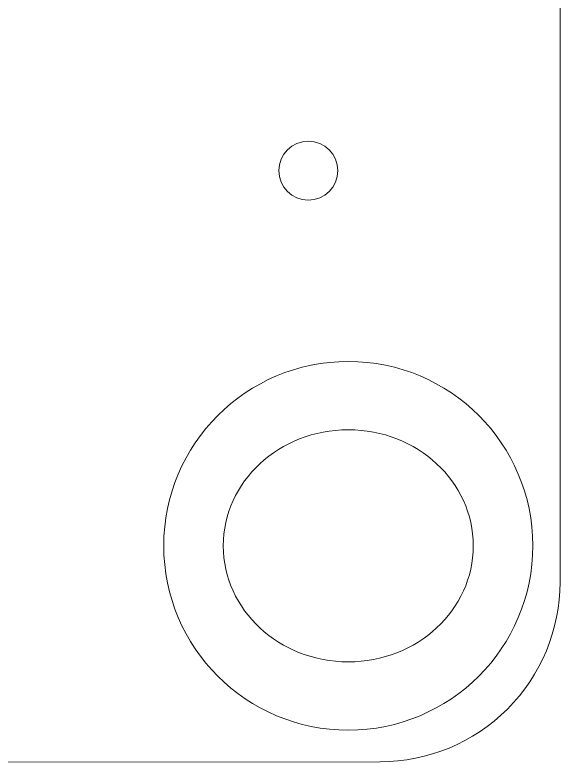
# Model space of a CAD drawing. Header units: millimetres. Extents: x -90 to 99, y -65 to 67.
# Drawn here: x 68.89 to 78.27, y -64.95 to -52.08 of the extents above; entities that cross this region are included whole.
import ezdxf

# ---------------------------------------------------------------- set-up
doc = ezdxf.new("R2010")
doc.units = ezdxf.units.MM
doc.header["$MEASUREMENT"] = 0
for name, color, linetype in [('BG_OUTLINE', 7, 'Continuous'), ('BG_SILKSCREEN_TOP', 7, 'Continuous'), ('PIN_TOP', 7, 'Continuous')]:
    doc.layers.add(name, color=color, linetype=linetype)

msp = doc.modelspace()

# ---------------------------------------------------------------- linework, layer by layer
at = {"layer": 'BG_OUTLINE', "color": 3, "lineweight": 9}
msp.add_open_spline([(-71.7269, -61.8795), (-71.7269, -61.8795), (-71.7343, 42.2681), (-71.7343, 42.2681), (-71.7343, 42.2681), (-71.7348, 43.0066), (-71.4419, 43.715), (-70.92, 44.2375), (-70.92, 44.2375), (-70.3982, 44.76), (-69.6866, 45.0538), (-68.9482, 45.0543), (-68.9482, 45.0543), (-68.9482, 45.0543), (75.2046, 45.0543), (75.2046, 45.0543), (75.2046, 45.0543), (76.8319, 45.0552), (78.1763, 43.7805), (78.2661, 42.1556), (78.2661, 42.1556), (78.2661, 42.1556), (78.2661, 31.2814), (78.2661, 31.2814), (78.2661, 31.2814), (78.2661, 31.2814), (72.2646, 31.2814), (72.2646, 31.2814), (72.2646, 31.2814), (72.2646, 31.2814), (72.2646, 26.9814), (72.2646, 26.9814), (72.2646, 26.9814), (72.2646, 26.9814), (78.2661, 26.9814), (78.2661, 26.9814), (78.2661, 26.9814), (78.2661, 26.9814), (78.2661, 18.6553), (78.2661, 18.6553), (78.2661, 18.6553), (78.2661, 18.6553), (72.2496, 18.6553), (72.2496, 18.6553), (72.2496, 18.6553), (72.2496, 18.6553), (72.2496, 14.3553), (72.2496, 14.3553), (72.2496, 14.3553), (72.2496, 14.3553), (78.2661, 14.3553), (78.2661, 14.3553), (78.2661, 14.3553), (78.2661, 14.3553), (78.2661, 9.255), (78.2661, 9.255), (78.2661, 9.255), (78.2661, 9.255), (72.2648, 9.255), (72.2648, 9.255), (72.2648, 9.255), (72.2648, 9.255), (72.2648, 4.955), (72.2648, 4.955), (72.2648, 4.955), (72.2648, 4.955), (78.2661, 4.955), (78.2661, 4.955), (78.2661, 4.955), (78.2661, 4.955), (78.2661, -3.3762), (78.2661, -3.3762), (78.2661, -3.3762), (78.2661, -3.3762), (72.2445, -3.3762), (72.2445, -3.3762), (72.2445, -3.3762), (72.2445, -3.3762), (72.2445, -7.6762), (72.2445, -7.6762), (72.2445, -7.6762), (72.2445, -7.6762), (78.2661, -7.6762), (78.2661, -7.6762), (78.2661, -7.6762), (78.2661, -7.6762), (78.2661, -12.7615), (78.2661, -12.7615), (78.2661, -12.7615), (78.2661, -12.7615), (72.2651, -12.7615), (72.2651, -12.7615), (72.2651, -12.7615), (72.2651, -12.7615), (72.2651, -17.0615), (72.2651, -17.0615), (72.2651, -17.0615), (72.2651, -17.0615), (78.2661, -17.0615), (78.2661, -17.0615), (78.2661, -17.0615), (78.2661, -17.0615), (78.2661, -25.4097), (78.2661, -25.4097), (78.2661, -25.4097), (78.2661, -25.4097), (72.2656, -25.4097), (72.2656, -25.4097), (72.2656, -25.4097), (72.2656, -25.4097), (72.2656, -29.7097), (72.2656, -29.7097), (72.2656, -29.7097), (72.2656, -29.7097), (78.2661, -29.7097), (78.2661, -29.7097), (78.2661, -29.7097), (78.2661, -29.7097), (78.2661, -34.793), (78.2661, -34.793), (78.2661, -34.793), (78.2661, -34.793), (72.2679, -34.793), (72.2679, -34.793), (72.2679, -34.793), (72.2679, -34.793), (72.2679, -39.0929), (72.2679, -39.0929), (72.2679, -39.0929), (72.2679, -39.0929), (78.2661, -39.0929), (78.2661, -39.0929), (78.2661, -39.0929), (78.2661, -39.0929), (78.2661, -47.4269), (78.2661, -47.4269), (78.2661, -47.4269), (78.2661, -47.4269), (72.2679, -47.4269), (72.2679, -47.4269), (72.2679, -47.4269), (72.2679, -47.4269), (72.2679, -51.7269), (72.2679, -51.7269), (72.2679, -51.7269), (72.2679, -51.7269), (78.2661, -51.7269), (78.2661, -51.7269), (78.2661, -51.7269), (78.2661, -51.7269), (78.2661, -51.8138), (78.2661, -51.8138), (78.2661, -51.8138), (78.2661, -51.8138), (78.2656, -61.8468), (78.2656, -61.8468), (78.2656, -61.8468), (78.2661, -62.6669), (77.9407, -63.4536), (77.3612, -64.0339), (77.3612, -64.0339), (76.7817, -64.6142), (75.9915, -64.9405), (75.1713, -64.941), (75.1713, -64.941), (75.1713, -64.941), (-68.6609, -64.9456), (-68.6609, -64.9456), (-68.6609, -64.9456), (-69.4735, -64.9461), (-70.2531, -64.6237), (-70.8281, -64.0495), (-70.8281, -64.0495), (-71.4031, -63.4752), (-71.7264, -62.6922), (-71.7269, -61.8795)], degree=3, knots=[0, 0, 0, 0, 0.0227273, 0.0227273, 0.0227273, 0.0227273, 0.0454545, 0.0454545, 0.0454545, 0.0454545, 0.0681818, 0.0681818, 0.0681818, 0.0681818, 0.0909091, 0.0909091, 0.0909091, 0.0909091, 0.1136364, 0.1136364, 0.1136364, 0.1136364, 0.1363636, 0.1363636, 0.1363636, 0.1363636, 0.1590909, 0.1590909, 0.1590909, 0.1590909, 0.1818182, 0.1818182, 0.1818182, 0.1818182, 0.2045455, 0.2045455, 0.2045455, 0.2045455, 0.2272727, 0.2272727, 0.2272727, 0.2272727, 0.25, 0.25, 0.25, 0.25, 0.2727273, 0.2727273, 0.2727273, 0.2727273, 0.2954545, 0.2954545, 0.2954545, 0.2954545, 0.3181818, 0.3181818, 0.3181818, 0.3181818, 0.3409091, 0.3409091, 0.3409091, 0.3409091, 0.3636364, 0.3636364, 0.3636364, 0.3636364, 0.3863636, 0.3863636, 0.3863636, 0.3863636, 0.4090909, 0.4090909, 0.4090909, 0.4090909, 0.4318182, 0.4318182, 0.4318182, 0.4318182, 0.4545455, 0.4545455, 0.4545455, 0.4545455, 0.4772727, 0.4772727, 0.4772727, 0.4772727, 0.5, 0.5, 0.5, 0.5, 0.5227273, 0.5227273, 0.5227273, 0.5227273, 0.5454545, 0.5454545, 0.5454545, 0.5454545, 0.5681818, 0.5681818, 0.5681818, 0.5681818, 0.5909091, 0.5909091, 0.5909091, 0.5909091, 0.6136364, 0.6136364, 0.6136364, 0.6136364, 0.6363636, 0.6363636, 0.6363636, 0.6363636, 0.6590909, 0.6590909, 0.6590909, 0.6590909, 0.6818182, 0.6818182, 0.6818182, 0.6818182, 0.7045455, 0.7045455, 0.7045455, 0.7045455, 0.7272727, 0.7272727, 0.7272727, 0.7272727, 0.75, 0.75, 0.75, 0.75, 0.7727273, 0.7727273, 0.7727273, 0.7727273, 0.7954545, 0.7954545, 0.7954545, 0.7954545, 0.8181818, 0.8181818, 0.8181818, 0.8181818, 0.8409091, 0.8409091, 0.8409091, 0.8409091, 0.8636364, 0.8636364, 0.8636364, 0.8636364, 0.8863636, 0.8863636, 0.8863636, 0.8863636, 0.9090909, 0.9090909, 0.9090909, 0.9090909, 0.9318182, 0.9318182, 0.9318182, 0.9318182, 0.9545455, 0.9545455, 0.9545455, 0.9545455, 0.9772727, 0.9772727, 0.9772727, 0.9772727, 1, 1, 1, 1], dxfattribs=at)
at = {"layer": 'BG_SILKSCREEN_TOP', "color": 250, "lineweight": 20}
msp.add_ellipse((74.6229, -61.2219), major_axis=(2.1503, 0), ratio=0.9295447, dxfattribs=at)
at = {"layer": 'PIN_TOP', "lineweight": 9}
for points in [[(74.4426, -54.7602), (74.4426, -54.4796), (74.2151, -54.2522), (73.9346, -54.2522), (73.9346, -54.2522), (73.6541, -54.2522), (73.4266, -54.4796), (73.4266, -54.7602), (73.4266, -54.7602), (73.4266, -55.0407), (73.6539, -55.2682), (73.9346, -55.2682), (73.9346, -55.2682), (74.2151, -55.2682), (74.4426, -55.0407), (74.4426, -54.7602)], [(77.7979, -61.2219), (77.7979, -59.4684), (76.3765, -58.0469), (74.623, -58.0469), (74.623, -58.0469), (72.8695, -58.0469), (71.448, -59.4684), (71.448, -61.2219), (71.448, -61.2219), (71.4479, -62.9754), (72.8694, -64.3969), (74.6229, -64.3969), (74.6229, -64.3969), (76.3764, -64.3969), (77.7979, -62.9754), (77.7979, -61.2219)]]:
    msp.add_open_spline(points, degree=3, knots=[0, 0, 0, 0, 0.25, 0.25, 0.25, 0.25, 0.5, 0.5, 0.5, 0.5, 0.75, 0.75, 0.75, 0.75, 1, 1, 1, 1], dxfattribs=at)

doc.saveas('drawing.dxf')
